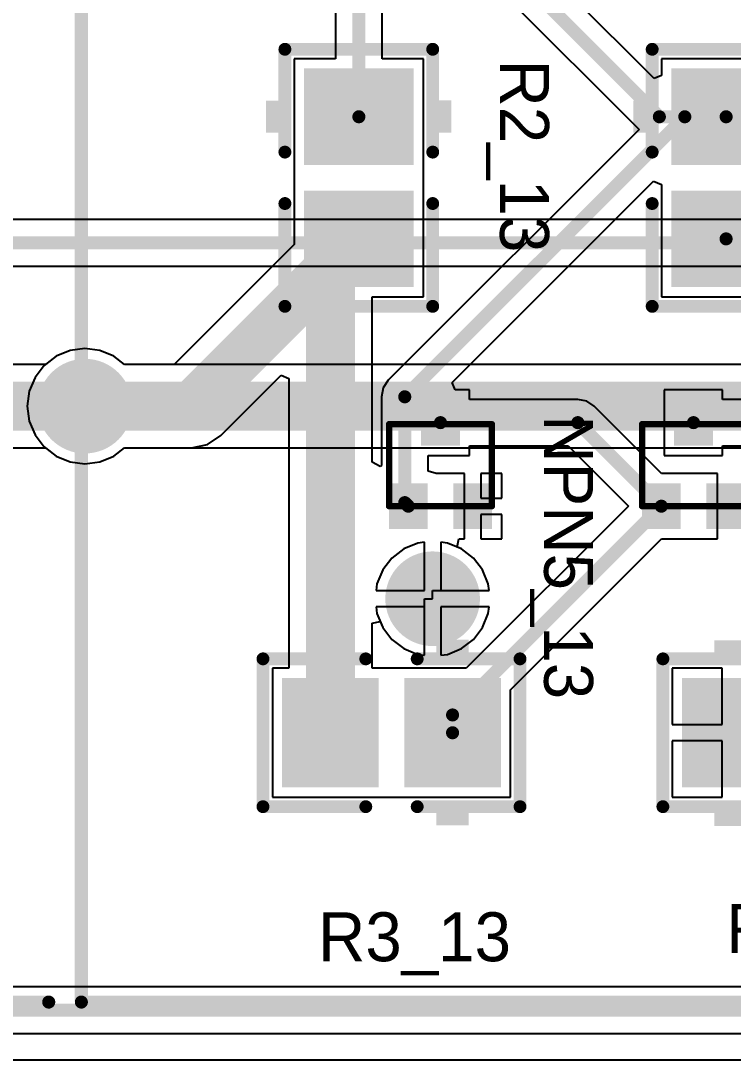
# Model space of a CAD drawing. Header units: millimetres. Extents: x 0.67 to 7.75, y 0.64 to 6.06.
# Drawn here: x 3.991 to 4.427, y 4.234 to 4.871 of the extents above; entities that cross this region are included whole.
import ezdxf

# ---------------------------------------------------------------- set-up
doc = ezdxf.new("R2010")
doc.units = ezdxf.units.MM
doc.header["$MEASUREMENT"] = 0
for name, color, linetype in [('BottomLayer', 5, 'Continuous'), ('BottomSolder', 6, 'Continuous'), ('MultiLayer', 9, 'Continuous'), ('TopLayer', 1, 'Continuous'), ('TopOverlay', 2, 'Continuous'), ('TopPaste', 8, 'Continuous'), ('TopSolder', 216, 'Continuous'), ('ViaHoleLayer', 16, 'Continuous')]:
    doc.layers.add(name, color=color, linetype=linetype)

# ---------------------------------------------------------------- blocks, each defined once
blk = doc.blocks.new('CC2012_0805_333')
at = {"layer": 'TopLayer'}
for points in [[(-0.06299, -0.02953), (-0.01181, -0.02953), (-0.06299, 0.02953), (-0.01181, 0.02953)], [(0.01181, -0.02953), (0.06299, -0.02953), (0.01181, 0.02953), (0.06299, 0.02953)]]:
    blk.add_solid(points, dxfattribs=at)
at = {"layer": 'TopOverlay', "const_width": 0.00787}
for points in [[(-0.07874, -0.04528), (-0.07874, 0.04528)], [(-0.07874, 0.04528), (-0.01575, 0.04528)], [(0.01575, 0.04528), (0.07874, 0.04528)], [(0.07874, -0.04528), (0.07874, 0.04528)], [(-0.07874, -0.04528), (-0.01575, -0.04528)], [(0.01575, -0.04528), (0.07874, -0.04528)]]:
    blk.add_lwpolyline(points, dxfattribs=at)
at = {"layer": 'TopOverlay', "const_width": 0.00394}
for points in [[(-0.08071, 0.04528, 1), (-0.07677, 0.04528, 1)], [(-0.08071, 0.04528, 1), (-0.07677, 0.04528, 1)], [(-0.01772, 0.04528, 1), (-0.01378, 0.04528, 1)], [(0.01378, 0.04528, 1), (0.01772, 0.04528, 1)], [(0.07677, 0.04528, 1), (0.08071, 0.04528, 1)], [(0.07677, 0.04528, 1), (0.08071, 0.04528, 1)], [(-0.08071, -0.04528, 1), (-0.07677, -0.04528, 1)], [(-0.08071, -0.04528, 1), (-0.07677, -0.04528, 1)], [(-0.01772, -0.04528, 1), (-0.01378, -0.04528, 1)], [(0.01378, -0.04528, 1), (0.01772, -0.04528, 1)], [(0.07677, -0.04528, 1), (0.08071, -0.04528, 1)], [(0.07677, -0.04528, 1), (0.08071, -0.04528, 1)]]:
    blk.add_lwpolyline(points, format="xyb", close=True, dxfattribs=at)
at = {"layer": 'TopOverlay'}
for points in [[(-0.04724, 0.04882), (-0.02756, 0.04882), (-0.04724, 0.05669), (-0.02756, 0.05669)], [(-0.04724, -0.05709), (-0.02756, -0.05709), (-0.04724, -0.04921), (-0.02756, -0.04921)]]:
    blk.add_solid(points, dxfattribs=at)
at = {"layer": 'TopPaste'}
for points in [[(-0.06299, -0.02953), (-0.01181, -0.02953), (-0.06299, 0.02953), (-0.01181, 0.02953)], [(0.01181, -0.02953), (0.06299, -0.02953), (0.01181, 0.02953), (0.06299, 0.02953)]]:
    blk.add_solid(points, dxfattribs=at)
at = {"layer": 'TopSolder'}
for points in [[(-0.06699, -0.03353), (-0.00781, -0.03353), (-0.06699, 0.03353), (-0.00781, 0.03353)], [(0.00781, -0.03353), (0.06699, -0.03353), (0.00781, 0.03353), (0.06699, 0.03353)]]:
    blk.add_solid(points, dxfattribs=at)
blk = doc.blocks.new('CC2012_0805_334')
at = {"layer": 'TopLayer'}
for points in [[(-0.06299, -0.02953), (-0.01181, -0.02953), (-0.06299, 0.02953), (-0.01181, 0.02953)], [(0.01181, -0.02953), (0.06299, -0.02953), (0.01181, 0.02953), (0.06299, 0.02953)]]:
    blk.add_solid(points, dxfattribs=at)
at = {"layer": 'TopOverlay', "const_width": 0.00787}
for points in [[(-0.07874, 0.04528), (-0.07874, -0.04528)], [(-0.01575, 0.04528), (-0.07874, 0.04528)], [(0.07874, 0.04528), (0.01575, 0.04528)], [(0.07874, 0.04528), (0.07874, -0.04528)], [(-0.01575, -0.04528), (-0.07874, -0.04528)], [(0.07874, -0.04528), (0.01575, -0.04528)]]:
    blk.add_lwpolyline(points, dxfattribs=at)
at = {"layer": 'TopOverlay', "const_width": 0.00394}
for points in [[(-0.08071, 0.04528, 1), (-0.07677, 0.04528, 1)], [(-0.08071, 0.04528, 1), (-0.07677, 0.04528, 1)], [(-0.01772, 0.04528, 1), (-0.01378, 0.04528, 1)], [(0.01378, 0.04528, 1), (0.01772, 0.04528, 1)], [(0.07677, 0.04528, 1), (0.08071, 0.04528, 1)], [(0.07677, 0.04528, 1), (0.08071, 0.04528, 1)], [(-0.08071, -0.04528, 1), (-0.07677, -0.04528, 1)], [(-0.08071, -0.04528, 1), (-0.07677, -0.04528, 1)], [(-0.01772, -0.04528, 1), (-0.01378, -0.04528, 1)], [(0.01378, -0.04528, 1), (0.01772, -0.04528, 1)], [(0.07677, -0.04528, 1), (0.08071, -0.04528, 1)], [(0.07677, -0.04528, 1), (0.08071, -0.04528, 1)]]:
    blk.add_lwpolyline(points, format="xyb", close=True, dxfattribs=at)
at = {"layer": 'TopOverlay'}
for points in [[(-0.04724, 0.04882), (-0.02756, 0.04882), (-0.04724, 0.05669), (-0.02756, 0.05669)], [(-0.04724, -0.05709), (-0.02756, -0.05709), (-0.04724, -0.04921), (-0.02756, -0.04921)]]:
    blk.add_solid(points, dxfattribs=at)
at = {"layer": 'TopPaste'}
for points in [[(-0.06299, -0.02953), (-0.01181, -0.02953), (-0.06299, 0.02953), (-0.01181, 0.02953)], [(0.01181, -0.02953), (0.06299, -0.02953), (0.01181, 0.02953), (0.06299, 0.02953)]]:
    blk.add_solid(points, dxfattribs=at)
at = {"layer": 'TopSolder'}
for points in [[(-0.06699, -0.03353), (-0.00781, -0.03353), (-0.06699, 0.03353), (-0.00781, 0.03353)], [(0.00781, -0.03353), (0.06699, -0.03353), (0.00781, 0.03353), (0.06699, 0.03353)]]:
    blk.add_solid(points, dxfattribs=at)
blk = doc.blocks.new('CC2012_0805_335')
at = {"layer": 'TopLayer'}
for points in [[(-0.06299, -0.02953), (-0.01181, -0.02953), (-0.06299, 0.02953), (-0.01181, 0.02953)], [(0.01181, -0.02953), (0.06299, -0.02953), (0.01181, 0.02953), (0.06299, 0.02953)]]:
    blk.add_solid(points, dxfattribs=at)
at = {"layer": 'TopOverlay', "const_width": 0.00787}
for points in [[(-0.07874, -0.04528), (-0.07874, 0.04528)], [(-0.01575, 0.04528), (-0.07874, 0.04528)], [(0.07874, 0.04528), (0.01575, 0.04528)], [(0.07874, -0.04528), (0.07874, 0.04528)], [(-0.01575, -0.04528), (-0.07874, -0.04528)], [(0.07874, -0.04528), (0.01575, -0.04528)]]:
    blk.add_lwpolyline(points, dxfattribs=at)
at = {"layer": 'TopOverlay', "const_width": 0.00394}
for points in [[(-0.08071, 0.04528, 1), (-0.07677, 0.04528, 1)], [(-0.08071, 0.04528, 1), (-0.07677, 0.04528, 1)], [(-0.01772, 0.04528, 1), (-0.01378, 0.04528, 1)], [(0.01378, 0.04528, 1), (0.01772, 0.04528, 1)], [(0.07677, 0.04528, 1), (0.08071, 0.04528, 1)], [(0.07677, 0.04528, 1), (0.08071, 0.04528, 1)], [(-0.08071, -0.04528, 1), (-0.07677, -0.04528, 1)], [(-0.08071, -0.04528, 1), (-0.07677, -0.04528, 1)], [(-0.01772, -0.04528, 1), (-0.01378, -0.04528, 1)], [(0.01378, -0.04528, 1), (0.01772, -0.04528, 1)], [(0.07677, -0.04528, 1), (0.08071, -0.04528, 1)], [(0.07677, -0.04528, 1), (0.08071, -0.04528, 1)]]:
    blk.add_lwpolyline(points, format="xyb", close=True, dxfattribs=at)
at = {"layer": 'TopOverlay'}
for points in [[(-0.04744, 0.04882), (-0.02776, 0.04882), (-0.04744, 0.05669), (-0.02776, 0.05669)], [(-0.04725, -0.05689), (-0.02756, -0.05689), (-0.04725, -0.04901), (-0.02756, -0.04901)]]:
    blk.add_solid(points, dxfattribs=at)
at = {"layer": 'TopPaste'}
for points in [[(-0.06299, -0.02953), (-0.01181, -0.02953), (-0.06299, 0.02953), (-0.01181, 0.02953)], [(0.01181, -0.02953), (0.06299, -0.02953), (0.01181, 0.02953), (0.06299, 0.02953)]]:
    blk.add_solid(points, dxfattribs=at)
at = {"layer": 'TopSolder'}
for points in [[(-0.06699, -0.03353), (-0.00781, -0.03353), (-0.06699, 0.03353), (-0.00781, 0.03353)], [(0.00781, -0.03353), (0.06699, -0.03353), (0.00781, 0.03353), (0.06699, 0.03353)]]:
    blk.add_solid(points, dxfattribs=at)
blk = doc.blocks.new('CC2012_0805_336')
at = {"layer": 'TopLayer'}
for points in [[(-0.06299, -0.02953), (-0.01181, -0.02953), (-0.06299, 0.02953), (-0.01181, 0.02953)], [(0.01181, -0.02953), (0.06299, -0.02953), (0.01181, 0.02953), (0.06299, 0.02953)]]:
    blk.add_solid(points, dxfattribs=at)
at = {"layer": 'TopOverlay', "const_width": 0.00787}
for points in [[(-0.07874, -0.04528), (-0.07874, 0.04528)], [(-0.01575, 0.04528), (-0.07874, 0.04528)], [(0.07874, 0.04528), (0.01575, 0.04528)], [(0.07874, -0.04528), (0.07874, 0.04528)], [(-0.01575, -0.04528), (-0.07874, -0.04528)], [(0.07874, -0.04528), (0.01575, -0.04528)]]:
    blk.add_lwpolyline(points, dxfattribs=at)
at = {"layer": 'TopOverlay', "const_width": 0.00394}
for points in [[(-0.08071, 0.04528, 1), (-0.07677, 0.04528, 1)], [(-0.08071, 0.04528, 1), (-0.07677, 0.04528, 1)], [(-0.01772, 0.04528, 1), (-0.01378, 0.04528, 1)], [(0.01378, 0.04528, 1), (0.01772, 0.04528, 1)], [(0.07677, 0.04528, 1), (0.08071, 0.04528, 1)], [(0.07677, 0.04528, 1), (0.08071, 0.04528, 1)], [(-0.08071, -0.04528, 1), (-0.07677, -0.04528, 1)], [(-0.08071, -0.04528, 1), (-0.07677, -0.04528, 1)], [(-0.01772, -0.04528, 1), (-0.01378, -0.04528, 1)], [(0.01378, -0.04528, 1), (0.01772, -0.04528, 1)], [(0.07677, -0.04528, 1), (0.08071, -0.04528, 1)], [(0.07677, -0.04528, 1), (0.08071, -0.04528, 1)]]:
    blk.add_lwpolyline(points, format="xyb", close=True, dxfattribs=at)
at = {"layer": 'TopOverlay'}
for points in [[(-0.04745, 0.04882), (-0.02776, 0.04882), (-0.04745, 0.05669), (-0.02776, 0.05669)], [(-0.04724, -0.05689), (-0.02756, -0.05689), (-0.04724, -0.04901), (-0.02756, -0.04901)]]:
    blk.add_solid(points, dxfattribs=at)
at = {"layer": 'TopPaste'}
for points in [[(-0.06299, -0.02953), (-0.01181, -0.02953), (-0.06299, 0.02953), (-0.01181, 0.02953)], [(0.01181, -0.02953), (0.06299, -0.02953), (0.01181, 0.02953), (0.06299, 0.02953)]]:
    blk.add_solid(points, dxfattribs=at)
at = {"layer": 'TopSolder'}
for points in [[(-0.06699, -0.03353), (-0.00781, -0.03353), (-0.06699, 0.03353), (-0.00781, 0.03353)], [(0.00781, -0.03353), (0.06699, -0.03353), (0.00781, 0.03353), (0.06699, 0.03353)]]:
    blk.add_solid(points, dxfattribs=at)
blk = doc.blocks.new('MMBT3904T_337')
at = {"layer": 'TopLayer'}
for points in [[(0.00787, -0.01004), (0.00787, 0.01004), (-0.00787, -0.01004), (-0.00787, 0.01004)], [(-0.01181, -0.06122), (-0.01181, -0.04114), (-0.02756, -0.06122), (-0.02756, -0.04114)], [(0.02756, -0.06122), (0.02756, -0.04114), (0.01181, -0.06122), (0.01181, -0.04114)]]:
    blk.add_solid(points, dxfattribs=at)
at = {"layer": 'TopOverlay', "const_width": 0.00394}
for points in [[(-0.0315, -0.00098), (0.0315, -0.00098)], [(-0.0315, -0.05118), (-0.0315, -0.00098)], [(0.0315, -0.05118), (0.0315, -0.00098)], [(-0.0315, -0.05118), (0.0315, -0.05118)]]:
    blk.add_lwpolyline(points, dxfattribs=at)
at = {"layer": 'TopOverlay', "const_width": 0.00197}
for points in [[(-0.03248, -0.00098, 1), (-0.03051, -0.00098, 1)], [(-0.03248, -0.00098, 1), (-0.03051, -0.00098, 1)], [(0.03051, -0.00098, 1), (0.03248, -0.00098, 1)], [(0.03051, -0.00098, 1), (0.03248, -0.00098, 1)], [(-0.03248, -0.05118, 1), (-0.03051, -0.05118, 1)], [(-0.03248, -0.05118, 1), (-0.03051, -0.05118, 1)], [(0.03051, -0.05118, 1), (0.03248, -0.05118, 1)], [(0.03051, -0.05118, 1), (0.03248, -0.05118, 1)]]:
    blk.add_lwpolyline(points, format="xyb", close=True, dxfattribs=at)
at = {"layer": 'TopPaste'}
for points in [[(0.00787, -0.01004), (0.00787, 0.01004), (-0.00787, -0.01004), (-0.00787, 0.01004)], [(-0.01181, -0.06122), (-0.01181, -0.04114), (-0.02756, -0.06122), (-0.02756, -0.04114)], [(0.02756, -0.06122), (0.02756, -0.04114), (0.01181, -0.06122), (0.01181, -0.04114)]]:
    blk.add_solid(points, dxfattribs=at)
at = {"layer": 'TopSolder'}
for points in [[(0.01187, -0.01404), (0.01187, 0.01404), (-0.01187, -0.01404), (-0.01187, 0.01404)], [(-0.00781, -0.06522), (-0.00781, -0.03714), (-0.03156, -0.06522), (-0.03156, -0.03714)], [(0.03156, -0.06522), (0.03156, -0.03714), (0.00781, -0.06522), (0.00781, -0.03714)]]:
    blk.add_solid(points, dxfattribs=at)
blk = doc.blocks.new('MMBT3904T_338')
at = {"layer": 'TopLayer'}
for points in [[(0.00787, -0.01004), (0.00787, 0.01004), (-0.00787, -0.01004), (-0.00787, 0.01004)], [(-0.01181, -0.06122), (-0.01181, -0.04114), (-0.02756, -0.06122), (-0.02756, -0.04114)], [(0.02756, -0.06122), (0.02756, -0.04114), (0.01181, -0.06122), (0.01181, -0.04114)]]:
    blk.add_solid(points, dxfattribs=at)
at = {"layer": 'TopOverlay', "const_width": 0.00394}
for points in [[(-0.0315, -0.00098), (0.0315, -0.00098)], [(-0.0315, -0.05118), (-0.0315, -0.00098)], [(0.0315, -0.05118), (0.0315, -0.00098)], [(-0.0315, -0.05118), (0.0315, -0.05118)]]:
    blk.add_lwpolyline(points, dxfattribs=at)
at = {"layer": 'TopOverlay', "const_width": 0.00197}
for points in [[(-0.03248, -0.00098, 1), (-0.03051, -0.00098, 1)], [(-0.03248, -0.00098, 1), (-0.03051, -0.00098, 1)], [(0.03051, -0.00098, 1), (0.03248, -0.00098, 1)], [(0.03051, -0.00098, 1), (0.03248, -0.00098, 1)], [(-0.03248, -0.05118, 1), (-0.03051, -0.05118, 1)], [(-0.03248, -0.05118, 1), (-0.03051, -0.05118, 1)], [(0.03051, -0.05118, 1), (0.03248, -0.05118, 1)], [(0.03051, -0.05118, 1), (0.03248, -0.05118, 1)]]:
    blk.add_lwpolyline(points, format="xyb", close=True, dxfattribs=at)
at = {"layer": 'TopPaste'}
for points in [[(0.00787, -0.01004), (0.00787, 0.01004), (-0.00787, -0.01004), (-0.00787, 0.01004)], [(-0.01181, -0.06122), (-0.01181, -0.04114), (-0.02756, -0.06122), (-0.02756, -0.04114)], [(0.02756, -0.06122), (0.02756, -0.04114), (0.01181, -0.06122), (0.01181, -0.04114)]]:
    blk.add_solid(points, dxfattribs=at)
at = {"layer": 'TopSolder'}
for points in [[(0.01187, -0.01404), (0.01187, 0.01404), (-0.01187, -0.01404), (-0.01187, 0.01404)], [(-0.00781, -0.06522), (-0.00781, -0.03714), (-0.03156, -0.06522), (-0.03156, -0.03714)], [(0.03156, -0.06522), (0.03156, -0.03714), (0.00781, -0.06522), (0.00781, -0.03714)]]:
    blk.add_solid(points, dxfattribs=at)

msp = doc.modelspace()

# ---------------------------------------------------------------- linework, layer by layer
at = {"layer": 'BottomLayer'}
for p, q in [((4.52485, 4.74927), (3.61197, 4.74927)), ((3.61197, 4.72073), (4.51893, 4.72073)), ((4.02086, 4.6691), (4.01235, 4.66557)), ((4.03, 4.6703), (4.02086, 4.6691)), ((4.03914, 4.6691), (4.03, 4.6703)), ((4.04765, 4.66557), (4.03914, 4.6691)), ((4.01235, 4.66557), (4.00573, 4.66049)), ((4.05427, 4.66049), (4.04765, 4.66557)), ((4.00573, 4.66049), (3.58637, 4.66049)), ((4.57444, 4.66049), (4.05427, 4.66049)), ((3.59127, 4.60951), (4.00573, 4.60951)), ((4.00573, 4.60951), (4.01235, 4.60443)), ((4.01235, 4.60443), (4.02086, 4.6009)), ((4.03914, 4.6009), (4.04765, 4.60443)), ((4.04765, 4.60443), (4.05427, 4.60951)), ((4.05427, 4.60951), (4.99661, 4.60951)), ((4.02086, 4.6009), (4.03, 4.5997)), ((4.03, 4.5997), (4.03914, 4.6009)), ((4.22535, 4.54757), (4.21804, 4.54196)), ((4.23386, 4.5511), (4.22535, 4.54757)), ((4.238, 4.55164), (4.23386, 4.5511)), ((4.238, 4.522), (4.238, 4.55164)), ((4.25214, 4.5511), (4.248, 4.55164)), ((4.248, 4.55164), (4.248, 4.522)), ((4.26065, 4.54757), (4.25214, 4.5511)), ((4.26796, 4.54196), (4.26065, 4.54757)), ((4.21804, 4.54196), (4.21243, 4.53465)), ((4.27357, 4.53465), (4.26796, 4.54196)), ((4.21243, 4.53465), (4.2089, 4.52614)), ((4.2771, 4.52614), (4.27357, 4.53465)), ((4.2089, 4.52614), (4.20836, 4.522)), ((4.20836, 4.522), (4.238, 4.522)), ((4.248, 4.522), (4.27764, 4.522)), ((4.27764, 4.522), (4.2771, 4.52614)), ((4.238, 4.512), (4.20836, 4.512)), ((4.20836, 4.512), (4.2089, 4.50786)), ((4.238, 4.48236), (4.238, 4.512)), ((4.27764, 4.512), (4.248, 4.512)), ((4.248, 4.512), (4.248, 4.48236)), ((4.2771, 4.50786), (4.27764, 4.512)), ((4.2089, 4.50786), (4.21243, 4.49935)), ((4.27357, 4.49935), (4.2771, 4.50786)), ((4.21243, 4.49935), (4.21804, 4.49204)), ((4.26796, 4.49204), (4.27357, 4.49935)), ((4.21804, 4.49204), (4.22535, 4.48643)), ((4.26065, 4.48643), (4.26796, 4.49204)), ((4.22535, 4.48643), (4.23386, 4.4829)), ((4.25214, 4.4829), (4.26065, 4.48643)), ((4.23386, 4.4829), (4.238, 4.48236)), ((4.248, 4.48236), (4.25214, 4.4829)), ((4.51803, 4.27927), (3.58197, 4.27927)), ((3.58197, 4.25073), (4.46432, 4.25073)), ((4.46096, 4.23427), (3.57566, 4.23427))]:
    msp.add_line(p, q, dxfattribs=at)
for points, const_width in [([(3.58, 4.735), (4.52485, 4.735)], 0.008), ([(3.58071, 4.635), (4.03, 4.635)], 0.03), ([(4.03, 4.635), (6.025, 4.635)], 0.03), ([(3.55, 4.265), (4.55, 4.265)], 0.008)]:
    msp.add_lwpolyline(points, dxfattribs=dict(at, const_width=const_width))
for points, const_width in [([(4.0175, 4.635, 1), (4.0425, 4.635, 1)], 0.025), ([(4.0225, 4.635, 1), (4.0375, 4.635, 1)], 0.015), ([(4.0225, 4.635, 1), (4.0375, 4.635, 1)], 0.015), ([(4.2305, 4.517, 1), (4.2555, 4.517, 1)], 0.025)]:
    msp.add_lwpolyline(points, format="xyb", close=True, dxfattribs=dict(at, const_width=const_width))
at = {"layer": 'BottomSolder', "const_width": 0.029}
for points in [[(4.0155, 4.635, 1), (4.0445, 4.635, 1)], [(4.2285, 4.517, 1), (4.2575, 4.517, 1)]]:
    msp.add_lwpolyline(points, format="xyb", close=True, dxfattribs=at)
at = {"layer": 'MultiLayer', "const_width": 0.025}
for points in [[(4.0175, 4.635, 1), (4.0425, 4.635, 1)], [(4.2305, 4.517, 1), (4.2555, 4.517, 1)]]:
    msp.add_lwpolyline(points, format="xyb", close=True, dxfattribs=at)
at = {"layer": 'TopLayer'}
for p, q in [((4.37863, 4.83573), (4.29402, 4.92035)), ((4.18352, 4.91489), (4.18352, 4.84788)), ((4.21207, 4.84788), (4.21207, 4.90897)), ((4.27166, 4.90233), (4.3695, 4.80449)), ((4.18352, 4.84788), (4.15826, 4.84788)), ((4.15826, 4.84788), (4.15826, 4.77808)), ((4.23731, 4.84788), (4.21207, 4.84788)), ((4.23731, 4.77808), (4.23731, 4.84788)), ((4.46231, 4.84788), (4.38325, 4.84788)), ((4.38325, 4.84788), (4.38325, 4.83764)), ((4.38325, 4.83764), (4.37863, 4.83573)), ((4.3695, 4.80449), (4.21583, 4.65082)), ((4.15826, 4.77808), (4.15826, 4.7767)), ((4.15826, 4.7767), (4.15826, 4.77307)), ((4.23731, 4.7767), (4.23731, 4.77808)), ((4.23731, 4.77307), (4.23731, 4.7767)), ((4.15826, 4.77307), (4.15826, 4.7717)), ((4.15826, 4.7717), (4.15826, 4.734)), ((4.23731, 4.7717), (4.23731, 4.77307)), ((4.23731, 4.70189), (4.23731, 4.7717)), ((4.25493, 4.64954), (4.37825, 4.77287)), ((4.37825, 4.77287), (4.38325, 4.7708)), ((4.38325, 4.7708), (4.38325, 4.70189)), ((4.15826, 4.734), (4.08474, 4.66049)), ((4.20588, 4.60061), (4.20588, 4.70189)), ((4.20588, 4.70189), (4.23731, 4.70189)), ((4.38325, 4.70189), (4.46231, 4.70189)), ((4.02086, 4.6691), (4.01235, 4.66557)), ((4.03, 4.6703), (4.02086, 4.6691)), ((4.03914, 4.6691), (4.03, 4.6703)), ((4.04765, 4.66557), (4.03914, 4.6691)), ((4.01235, 4.66557), (4.00504, 4.65996)), ((4.05427, 4.66049), (4.04765, 4.66557)), ((4.00504, 4.65996), (3.99943, 4.65265)), ((4.08474, 4.66049), (4.05427, 4.66049)), ((3.99943, 4.65265), (3.9959, 4.64414)), ((4.11332, 4.61698), (4.15028, 4.65394)), ((4.15028, 4.65394), (4.1549, 4.65202)), ((4.1549, 4.65202), (4.1549, 4.47441)), ((4.21583, 4.65082), (4.21273, 4.64619)), ((4.25684, 4.64493), (4.25493, 4.64954)), ((3.9959, 4.64414), (3.9947, 4.635)), ((4.21273, 4.64619), (4.21165, 4.64072)), ((4.26567, 4.64493), (4.25684, 4.64493)), ((4.26567, 4.63916), (4.26567, 4.64493)), ((4.42067, 4.64493), (4.38492, 4.64493)), ((4.38492, 4.64493), (4.38492, 4.60485)), ((4.42067, 4.63916), (4.42067, 4.64493)), ((4.21165, 4.64072), (4.21165, 4.64072)), ((4.21165, 4.64072), (4.21165, 4.59855)), ((4.33193, 4.63916), (4.26567, 4.63916)), ((4.33739, 4.63807), (4.33193, 4.63916)), ((4.33193, 4.63916), (4.33193, 4.63916)), ((4.34202, 4.63498), (4.33739, 4.63807)), ((4.48779, 4.63916), (4.42067, 4.63916)), ((3.9947, 4.635), (3.9959, 4.62586)), ((4.38326, 4.59374), (4.34202, 4.63498)), ((3.9959, 4.62586), (3.99943, 4.61735)), ((3.99943, 4.61735), (4.00504, 4.61004)), ((4.10505, 4.61145), (4.11332, 4.61698)), ((4.0953, 4.60951), (4.10505, 4.61145)), ((4.26567, 4.60485), (4.26567, 4.61061)), ((4.26567, 4.61061), (4.32602, 4.61061)), ((4.32602, 4.61061), (4.36292, 4.5737)), ((4.42067, 4.60485), (4.42067, 4.61061)), ((4.42067, 4.61061), (4.48188, 4.61061)), ((4.00504, 4.61004), (4.01235, 4.60443)), ((4.01235, 4.60443), (4.02086, 4.6009)), ((4.03914, 4.6009), (4.04765, 4.60443)), ((4.04765, 4.60443), (4.05427, 4.60951)), ((4.05427, 4.60951), (4.0953, 4.60951)), ((4.2402, 4.59517), (4.2402, 4.60485)), ((4.2402, 4.60485), (4.26567, 4.60485)), ((4.38492, 4.60485), (4.42067, 4.60485)), ((4.02086, 4.6009), (4.03, 4.5997)), ((4.03, 4.5997), (4.03914, 4.6009)), ((4.21088, 4.59801), (4.20588, 4.60061)), ((4.21165, 4.59855), (4.21088, 4.59801)), ((4.2452, 4.59374), (4.2402, 4.59517)), ((4.24961, 4.59374), (4.2452, 4.59374)), ((4.25098, 4.59374), (4.24961, 4.59374)), ((4.26248, 4.59374), (4.25098, 4.59374)), ((4.26248, 4.5737), (4.26248, 4.59374)), ((4.28535, 4.59374), (4.27248, 4.59374)), ((4.27248, 4.59374), (4.27248, 4.5787)), ((4.28535, 4.5787), (4.28535, 4.59374)), ((4.39961, 4.59374), (4.38326, 4.59374)), ((4.40098, 4.59374), (4.39961, 4.59374)), ((4.40461, 4.59374), (4.40098, 4.59374)), ((4.40598, 4.59374), (4.40461, 4.59374)), ((4.41748, 4.59374), (4.40598, 4.59374)), ((4.41748, 4.5737), (4.41748, 4.59374)), ((4.26248, 4.55367), (4.26248, 4.5737)), ((4.36292, 4.5737), (4.26363, 4.47441)), ((4.27248, 4.5787), (4.28535, 4.5787)), ((4.41748, 4.55367), (4.41748, 4.5737)), ((4.28535, 4.5687), (4.27248, 4.5687)), ((4.27248, 4.5687), (4.27248, 4.55367)), ((4.28535, 4.55367), (4.28535, 4.5687)), ((4.25801, 4.54867), (4.25901, 4.55367)), ((4.25901, 4.55367), (4.26248, 4.55367)), ((4.27248, 4.55367), (4.28535, 4.55367)), ((4.29079, 4.46119), (4.38326, 4.55367)), ((4.38326, 4.55367), (4.39961, 4.55367)), ((4.39961, 4.55367), (4.40098, 4.55367)), ((4.40098, 4.55367), (4.40461, 4.55367)), ((4.40461, 4.55367), (4.40598, 4.55367)), ((4.40598, 4.55367), (4.41748, 4.55367)), ((4.26065, 4.54757), (4.25801, 4.54867)), ((4.26796, 4.54196), (4.26065, 4.54757)), ((4.27357, 4.53465), (4.26796, 4.54196)), ((4.2771, 4.52614), (4.27357, 4.53465)), ((4.243, 4.517), (4.243, 4.522)), ((4.243, 4.522), (4.27764, 4.522)), ((4.27764, 4.522), (4.2771, 4.52614)), ((4.238, 4.48236), (4.238, 4.517)), ((4.238, 4.517), (4.243, 4.517)), ((4.27764, 4.512), (4.248, 4.512)), ((4.248, 4.512), (4.248, 4.48236)), ((4.2771, 4.50786), (4.27764, 4.512)), ((4.20588, 4.50208), (4.21088, 4.50308)), ((4.21088, 4.50308), (4.21243, 4.49935)), ((4.27357, 4.49935), (4.2771, 4.50786)), ((4.20588, 4.47441), (4.20588, 4.50208)), ((4.21243, 4.49935), (4.21804, 4.49204)), ((4.26796, 4.49204), (4.27357, 4.49935)), ((4.21804, 4.49204), (4.22535, 4.48643)), ((4.26065, 4.48643), (4.26796, 4.49204)), ((4.22535, 4.48643), (4.23386, 4.4829)), ((4.25214, 4.4829), (4.26065, 4.48643)), ((4.23386, 4.4829), (4.238, 4.48236)), ((4.248, 4.48236), (4.25214, 4.4829)), ((4.1549, 4.47441), (4.1448, 4.47441)), ((4.1448, 4.47441), (4.1448, 4.39536)), ((4.21461, 4.47441), (4.20588, 4.47441)), ((4.21598, 4.47441), (4.21461, 4.47441)), ((4.21961, 4.47441), (4.21598, 4.47441)), ((4.22098, 4.47441), (4.21961, 4.47441)), ((4.26363, 4.47441), (4.22098, 4.47441)), ((4.42039, 4.47441), (4.3898, 4.47441)), ((4.3898, 4.47441), (4.3898, 4.43989)), ((4.42039, 4.43989), (4.42039, 4.47441)), ((4.29079, 4.39536), (4.29079, 4.46119)), ((4.3898, 4.43989), (4.42039, 4.43989)), ((4.42039, 4.42989), (4.3898, 4.42989)), ((4.3898, 4.42989), (4.3898, 4.39536)), ((4.42039, 4.39536), (4.42039, 4.42989)), ((4.1448, 4.39536), (4.21461, 4.39536)), ((4.21461, 4.39536), (4.21598, 4.39536)), ((4.21598, 4.39536), (4.21961, 4.39536)), ((4.21961, 4.39536), (4.22098, 4.39536)), ((4.22098, 4.39536), (4.29079, 4.39536)), ((4.3898, 4.39536), (4.42039, 4.39536))]:
    msp.add_line(p, q, dxfattribs=at)
for points, const_width in [([(4.27398, 4.9202), (4.38189, 4.81229)], 0.008), ([(4.1978, 4.81229), (4.1978, 4.91489)], 0.008), ([(4.22592, 4.64072), (4.39748, 4.81229)], 0.008), ([(4.38189, 4.81229), (4.39748, 4.81229)], 0.008), ([(4.39748, 4.81229), (4.4228, 4.81229)], 0.008), ([(4.18039, 4.72009), (4.19778, 4.73748)], 0.03), ([(4.42278, 4.73748), (4.57799, 4.73748)], 0.008), ([(4.0953, 4.635), (4.18039, 4.72009)], 0.03), ([(4.18039, 4.43489), (4.18039, 4.72009)], 0.03), ([(4.03, 4.635), (4.0953, 4.635)], 0.03), ([(4.22592, 4.57589), (4.22592, 4.64072)], 0.008), ([(4.2478, 4.62489), (4.33193, 4.62489)], 0.008), ([(4.33193, 4.62489), (4.38311, 4.5737)], 0.008), ([(4.4028, 4.62489), (4.4878, 4.62489)], 0.008), ([(4.22592, 4.57589), (4.22811, 4.5737)], 0.008), ([(4.2552, 4.44579), (4.38311, 4.5737)], 0.008), ([(4.2552, 4.43489), (4.2552, 4.44579)], 0.008)]:
    msp.add_lwpolyline(points, dxfattribs=dict(at, const_width=const_width))
for points, const_width in [([(4.1958, 4.81229, 1), (4.1998, 4.81229, 1)], 0.004), ([(4.37989, 4.81229, 1), (4.38389, 4.81229, 1)], 0.004), ([(4.37989, 4.81229, 1), (4.38389, 4.81229, 1)], 0.004), ([(4.39548, 4.81229, 1), (4.39948, 4.81229, 1)], 0.004), ([(4.39548, 4.81229, 1), (4.39948, 4.81229, 1)], 0.004), ([(4.39548, 4.81229, 1), (4.39948, 4.81229, 1)], 0.004), ([(4.4208, 4.81229, 1), (4.4248, 4.81229, 1)], 0.004), ([(4.19028, 4.73748, 1), (4.20528, 4.73748, 1)], 0.015), ([(4.42078, 4.73748, 1), (4.42478, 4.73748, 1)], 0.004), ([(4.17289, 4.72009, 1), (4.18789, 4.72009, 1)], 0.015), ([(4.17289, 4.72009, 1), (4.18789, 4.72009, 1)], 0.015), ([(4.17289, 4.72009, 1), (4.18789, 4.72009, 1)], 0.015), ([(4.0175, 4.635, 1), (4.0425, 4.635, 1)], 0.025), ([(4.0225, 4.635, 1), (4.0375, 4.635, 1)], 0.015), ([(4.0878, 4.635, 1), (4.1028, 4.635, 1)], 0.015), ([(4.0878, 4.635, 1), (4.1028, 4.635, 1)], 0.015), ([(4.22392, 4.64072, 1), (4.22792, 4.64072, 1)], 0.004), ([(4.22392, 4.64072, 1), (4.22792, 4.64072, 1)], 0.004), ([(4.2458, 4.62489, 1), (4.2498, 4.62489, 1)], 0.004), ([(4.32993, 4.62489, 1), (4.33393, 4.62489, 1)], 0.004), ([(4.32993, 4.62489, 1), (4.33393, 4.62489, 1)], 0.004), ([(4.4008, 4.62489, 1), (4.4048, 4.62489, 1)], 0.004), ([(4.22392, 4.57589, 1), (4.22792, 4.57589, 1)], 0.004), ([(4.22392, 4.57589, 1), (4.22792, 4.57589, 1)], 0.004), ([(4.22611, 4.5737, 1), (4.23011, 4.5737, 1)], 0.004), ([(4.38111, 4.5737, 1), (4.38511, 4.5737, 1)], 0.004), ([(4.38111, 4.5737, 1), (4.38511, 4.5737, 1)], 0.004), ([(4.2305, 4.517, 1), (4.2555, 4.517, 1)], 0.025), ([(4.17289, 4.43489, 1), (4.18789, 4.43489, 1)], 0.015), ([(4.2532, 4.44579, 1), (4.2572, 4.44579, 1)], 0.004), ([(4.2532, 4.44579, 1), (4.2572, 4.44579, 1)], 0.004), ([(4.2532, 4.43489, 1), (4.2572, 4.43489, 1)], 0.004)]:
    msp.add_lwpolyline(points, format="xyb", close=True, dxfattribs=dict(at, const_width=const_width))
at = {"layer": 'TopOverlay', "const_width": 0.008}
for points in [[(4.0278, 4.26989), (4.0278, 5.67489)], [(3.9428, 4.26989), (4.0078, 4.26989)], [(4.0278, 4.26989), (4.9428, 4.26989)]]:
    msp.add_lwpolyline(points, dxfattribs=at)
at = {"layer": 'TopOverlay', "const_width": 0.004}
for points in [[(4.0058, 4.26989, 1), (4.0098, 4.26989, 1)], [(4.0258, 4.26989, 1), (4.0298, 4.26989, 1)], [(4.0258, 4.26989, 1), (4.0298, 4.26989, 1)]]:
    msp.add_lwpolyline(points, format="xyb", close=True, dxfattribs=at)
at = {"layer": 'TopSolder', "const_width": 0.029}
for points in [[(4.0155, 4.635, 1), (4.0445, 4.635, 1)], [(4.2285, 4.517, 1), (4.2575, 4.517, 1)]]:
    msp.add_lwpolyline(points, format="xyb", close=True, dxfattribs=at)
at = {"layer": 'ViaHoleLayer', "const_width": 0.014}
for points in [[(4.023, 4.635, 1), (4.037, 4.635, 1)], [(4.236, 4.517, 1), (4.25, 4.517, 1)]]:
    msp.add_lwpolyline(points, format="xyb", close=True, dxfattribs=at)

# ---------------------------------------------------------------- block references
for name, p, rotation in [('CC2012_0805_335', (4.19778, 4.77489), 270), ('CC2012_0805_336', (4.42278, 4.77489), 270), ('MMBT3904T_337', (4.2478, 4.62489), 360), ('MMBT3904T_338', (4.4028, 4.62489), 360), ('CC2012_0805_334', (4.2178, 4.43489), 180)]:
    msp.add_blockref(name, p, dxfattribs=dict(rotation=rotation))
msp.add_blockref('CC2012_0805_333', (4.4628, 4.43489))

# ---------------------------------------------------------------- texts
at = {"layer": 'TopOverlay'}
for s, p in [('R2_13', (4.28428, 4.84739)), ('NPN5_13', (4.3113, 4.62939))]:
    msp.add_text(s, height=0.03, rotation=270, dxfattribs=at).set_placement(p)
for s, p in [('R3_13', (4.1728, 4.29489)), ('R4_13', (4.4228, 4.29989))]:
    msp.add_text(s, height=0.03, dxfattribs=at).set_placement(p)

doc.saveas('drawing.dxf')
